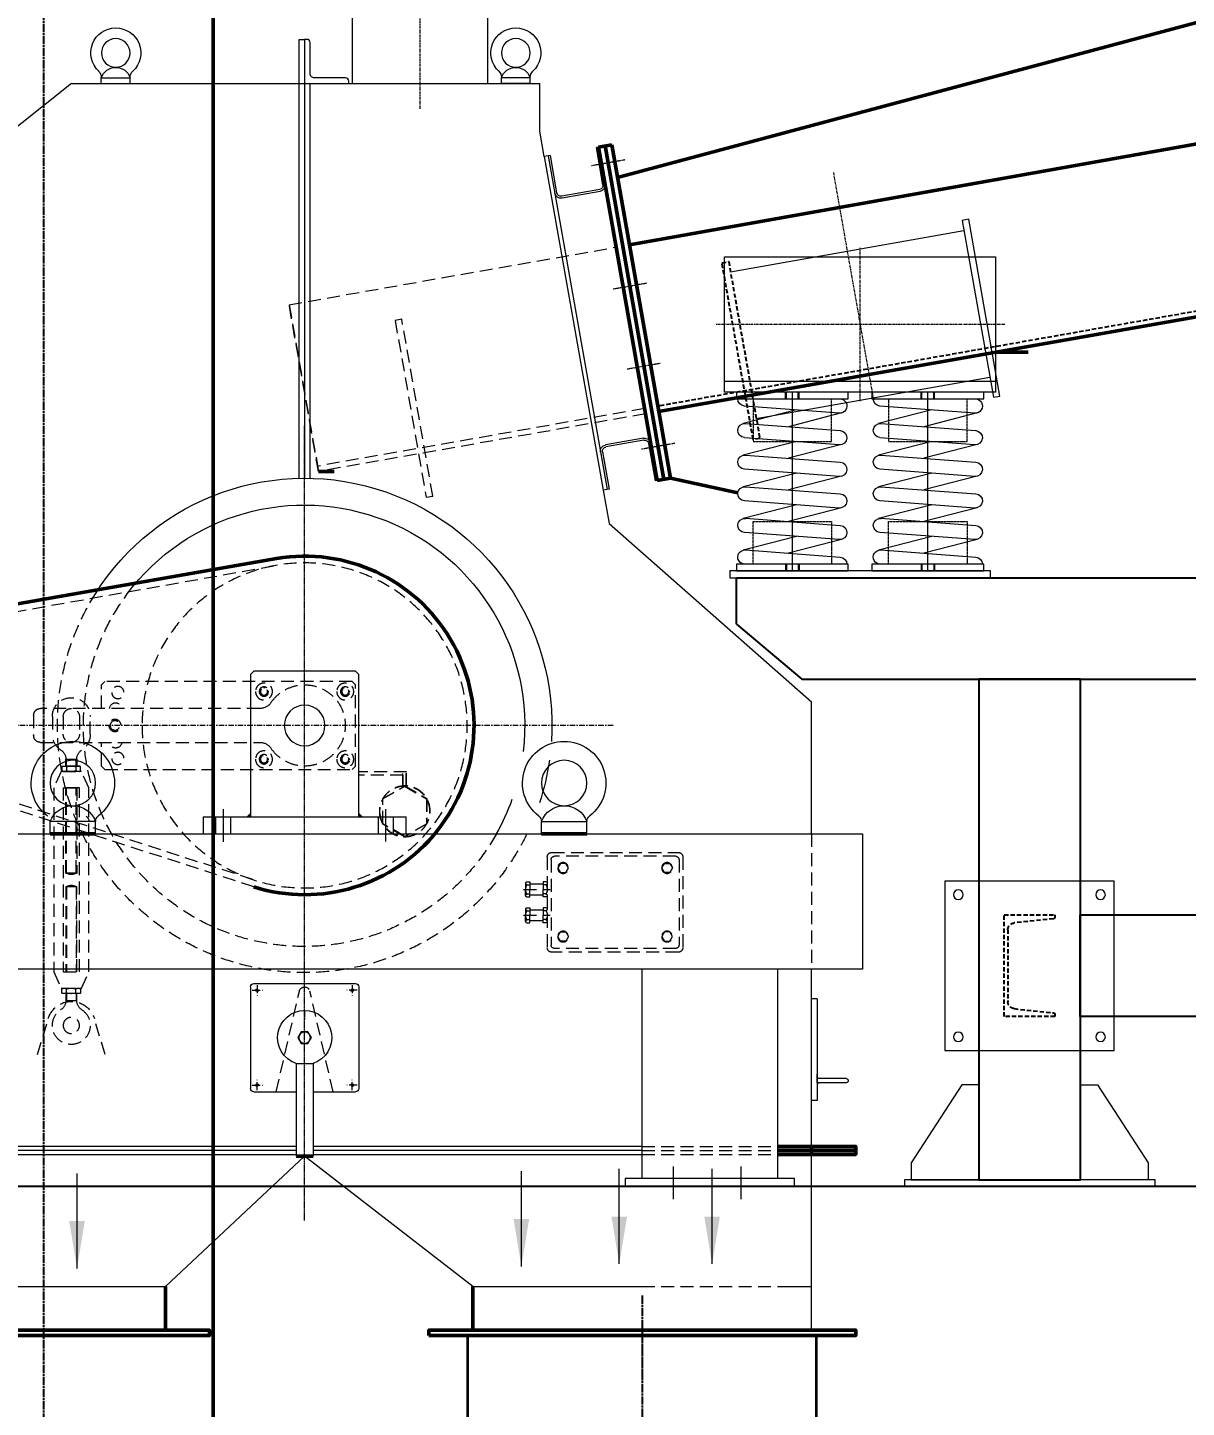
# Model space of a CAD drawing. Header units: millimetres. Extents: x -1263456 to 2767218, y -83310 to 50301.
# Drawn here: x 1098931 to 1100642, y -33106 to -31069 of the extents above; entities that cross this region are included whole.
import ezdxf

# ---------------------------------------------------------------- set-up
doc = ezdxf.new("R2010")
doc.units = ezdxf.units.MM
for name, pattern in [('AM_ISO08W050', [18, 12, -1.5, 3, -1.5]), ('AUSGEZOGEN', [0]), ('CENTER', [7, 4, -1, 1, -1]), ('CENTER2', [1.125, 0.75, -0.125, 0.125, -0.125]), ('DASHDOT', [1, 0.5, -0.25, 0, -0.25]), ('HIDDEN', [9.525, 6.35, -3.175])]:
    doc.linetypes.add(name, pattern=pattern)
doc.layers.get('0').update_dxf_attribs({"color": 255, "lineweight": 50})
doc.layers.get('Defpoints').update_dxf_attribs({"linetype": 'AUSGEZOGEN'})
for name, color, linetype, lineweight in [('AM_0', 7, 'Continuous', 50), ('AM_5', 3, 'Continuous', 25), ('AM_6', 2, 'Continuous', 35), ('AM_7', 4, 'AM_ISO08W050', 25), ('AM_8', 1, 'Continuous', 25), ('Cen', 3, 'CENTER', 13), ('CONT', 2, 'Continuous', 13), ('GEOM', 2, 'Continuous', 13)]:
    doc.layers.add(name, color=color, linetype=linetype, lineweight=lineweight)
doc.layers.add('Cont-Trolley', color=4, linetype='Continuous')
doc.layers.add('HID', color=2, linetype='HIDDEN')
doc.styles.add('ROMANS', font='romans.shx', dxfattribs={"width": 0.85})
doc.styles.get("Standard").update_dxf_attribs({"font": 'ISOCP.SHX', "width": 0.7})
doc.dimstyles.new('AM_ISO$0', dxfattribs={"dimtxt": 3.5, "dimasz": 3.5, "dimexe": 1, "dimexo": 1, "dimgap": 1.5, "dimtad": 1, "dimdsep": 46, "dimtxsty": 'Standard', "dimcen": 0, "dimclrd": 256, "dimclre": 256, "dimclrt": 2, "dimazin": 2, "dimtp": 0.1, "dimtm": 0.1, "dimtfac": 0.71, "dimtmove": 0, "dimatfit": 3, "dimfxl": 1, "dimlwd": -1, "dimlwe": -1, "dimarcsym": 1})
doc.dimstyles.new('CJN', dxfattribs={"dimtxt": 25, "dimasz": 25, "dimexe": 7.5, "dimexo": 7.5, "dimgap": 7.5, "dimtad": 1, "dimtoh": 1, "dimdec": 1, "dimzin": 12, "dimdsep": 46, "dimtxsty": 'ROMANS', "dimcen": 10, "dimclrd": 9, "dimclre": 9, "dimclrt": 2, "dimadec": 1, "dimazin": 3, "dimtfac": 0.7, "dimtdec": 1, "dimtmove": 0, "dimatfit": 3, "dimfxl": 1, "dimtolj": 1, "dimtzin": 0, "dimlwd": 9, "dimlwe": 9, "dimarcsym": 1})

# ---------------------------------------------------------------- blocks, each defined once
blk = doc.blocks.new('Type_15')
at = {"color": 3, "linetype": 'ByBlock'}
for p, q in [((-10, -10), (-10, 0)), ((-8.8, -10), (-8.8, 0)), ((0, -264), (0, 0)), ((8.8, -10), (8.8, 0)), ((10, -10), (10, 0)), ((-72.6, -30.7), (5.9, -51)), ((-69.2, -31), (70.8, -20.5)), ((-5.9, -26.2), (72.6, -46.5)), ((69.2, -46.2), (-70.8, -56.7)), ((-72.6, -77.4), (5.9, -97.7)), ((-69.2, -77.7), (70.8, -67.2)), ((-5.9, -72.9), (72.6, -93.2)), ((69.2, -92.9), (-70.8, -103.4)), ((-69.2, -124.4), (70.8, -113.9)), ((-5.9, -119.6), (72.6, -139.9)), ((-72.6, -124.1), (5.9, -144.4)), ((69.2, -139.6), (-70.8, -150.1)), ((-69.2, -171.1), (70.8, -160.6)), ((-72.6, -170.8), (5.9, -191.1)), ((-5.9, -166.3), (72.6, -186.6)), ((69.2, -186.3), (-70.8, -196.8)), ((-72.6, -217.5), (5.9, -237.8)), ((-69.2, -217.8), (70.8, -207.3)), ((-5.9, -213), (72.6, -233.3)), ((69.2, -233), (-70.8, -243.5)), ((-10, -254), (-10, -264)), ((-8.8, -254), (-8.8, -264)), ((8.8, -254), (8.8, -264)), ((10, -254), (10, -264))]:
    blk.add_line(p, q, dxfattribs=at)
for points in [[(82.5, -10), (-82.5, -10), (-82.5, 0), (82.5, 0)], [(82.5, -264), (-82.5, -264), (-82.5, -254), (82.5, -254)]]:
    blk.add_lwpolyline(points, close=True, dxfattribs=at)
at = {"color": 3, "linetype": 'DASHDOT'}
for points in [[(58, -10), (58, -73), (-58, -73), (-58, -10)], [(58, -254), (58, -191), (-58, -191), (-58, -254)]]:
    blk.add_lwpolyline(points, dxfattribs=at)
at = {"color": 3, "linetype": 'ByBlock'}
for centre, start, end in [((-70, -20.5), 90, 274.2892), ((70, -10), 274.2892, 0), ((-70, -67.2), 94.2892, 274.2892), ((70, -56.7), 274.2892, 94.2892), ((70, -103.4), 274.2892, 94.2892), ((-70, -113.9), 94.2892, 274.2892), ((70, -150.1), 274.2892, 94.2892), ((-70, -160.6), 94.2892, 274.2892), ((-70, -207.3), 94.2892, 274.2892), ((70, -196.8), 274.2892, 94.2892), ((-70, -254), 94.2892, 180), ((70, -243.5), 270, 94.2892)]:
    blk.add_arc(centre, 10.5, start, end, dxfattribs=at)
blk = doc.blocks.new('chute from diverter to conveyor')
at = {"layer": 'AM_0'}
blk.add_line((1099204.9, -28377.4, 0), (1099204.9, -32932.7, 0), dxfattribs=at)
at = {"layer": 'AM_7'}
blk.add_line((1098954.5, -28286.8, 0), (1098954.5, -33157.7, 0), dxfattribs=at)
blk = doc.blocks.new('*D226')
at = {"layer": 'AM_5', "transparency": 16777216}
for p, q in [((1102459.5, -30505.5), (1102459.5, -33947.6)), ((1098834.4, -33324.7), (1098834.4, -33947.6)), ((1102197, -33872.6), (1099096.9, -33872.6))]:
    blk.add_line(p, q, dxfattribs=at)
for points in [[(1099096.9, -33828.8), (1099096.9, -33916.3), (1098834.4, -33872.6)], [(1102197, -33828.8), (1102197, -33916.3), (1102459.5, -33872.6)]]:
    blk.add_solid(points, dxfattribs=at)
at = {"layer": 'Defpoints', "color": 0, "transparency": 16777216}
for p in [(1102459.5, -30430.5), (1098834.4, -33249.7), (1098834.4, -33872.6)]:
    blk.add_point(p, dxfattribs=at)
at = {"layer": 'AM_5', "color": 2, "transparency": 16777216, "insert": (1100647, -33628.8), "char_height": 262.5, "attachment_point": 5, "bg_fill": 3, "box_fill_scale": 1.1, "bg_fill_color": 256, "bg_fill_true_color": 13158600, "bg_fill_transparency": 0}
blk.add_mtext('3625', dxfattribs=at)
blk = doc.blocks.new('A$Cb9ce5bf2')
at = {"layer": 'CONT'}
h = blk.add_hatch(dxfattribs=at)
h.set_pattern_fill('ANSI31', color=4, scale=3, style=0)
h.set_pattern_definition([(135, (-37668.44147, -52953.67353), (0.265165043, 0.265165043), [])])
h.paths.add_polyline_path([(2424.5, 770.8), (2419.5, 765.8), (2424.5, 765.8)])
h = blk.add_hatch(dxfattribs=at)
h.set_pattern_fill('ANSI31', color=4, scale=3, style=0)
h.set_pattern_definition([(45, (-38486.6349, -52953.67353), (-0.265165043, 0.265165043), [])])
h.paths.add_polyline_path([(2584.5, 770.8), (2589.5, 765.8), (2584.5, 765.8)])
at = {"color": 6, "ltscale": 2.25}
for p, q in [((2025.2, 1610.5, 3.2), (1.9, 1970.3, 3.2)), ((2061.1, 1756.5, 3.2), (1974.2, 1264.1, 3.2)), ((2051.2, 1758.2, 3.2), (2025.2, 1610.5, 3.2)), ((2044.9, 1607, 3.2), (2070.9, 1754.8, 3.2)), ((2070.9, 1754.8, 3.2), (2051.2, 1758.2, 3.2)), ((22, 1709.9, 3.2), (1981.8, 1364.3, 3.2)), ((1484.6, 1452, 3.2), (1436.5, 1452, 3.2)), ((1981.8, 1364.3, 3.2), (1964.4, 1265.8, 3.2)), ((1984.1, 1262.4, 3.2), (2001.5, 1360.8, 3.2)), ((1964.4, 1265.8, 3.2), (1984.1, 1262.4, 3.2)), ((2484, 1275.8, 3.2), (2460.9, 1275.8, 3.2)), ((3034.6, 1061.5, 3.2), (2545.9, 1147.3, 3.2)), ((2087.9, 740.8, 3.2), (2154.9, 740.8, 3.2)), ((2880.1, 740.8, 3.2), (2813.1, 740.8, 3.2)), ((1756.1, 273.3, 3.2), (1691.1, 273.3, 3.2)), ((1806.7, 279.3, 3.2), (1756.1, 279.3, 3.2)), ((1806.7, 273.3, 3.2), (1756.1, 273.3, 3.2)), ((1806.7, 267.3, 3.2), (1756.1, 267.3, 3.2)), ((2517, 264.8, 3.2), (2492, 264.8, 3.2)), ((2256.1, 72.3, 3.2), (2256.1, 8)), ((2710.1, 72.3, 3.2), (2710.1, 8))]:
    blk.add_line(p, q, dxfattribs=at)
at = {"color": 2, "linetype": 'CENTER2', "lineweight": 13, "ltscale": 2.25}
blk.add_line((2504.5, 169.8), (2504.5, 1343.4, 3.2), dxfattribs=at)
at = {"color": 6, "ltscale": 2.25, "elevation": 3.2}
for points in [[(2042.7, 1709.9), (643.5, 2084.8), (643.5, 2168.3), (708.5, 2168.3), (708.5, 2176.3), (62.5, 2176.3), (62.5, 2168.3), (127.5, 2168.3), (127.5, 1948.2)], [(1981.8, 1364.3), (1981.8, 1364.3), (2025.2, 1610.5)], [(2044.9, 1607), (2001.5, 1360.8)], [(1964.4, 1265.8), (1864.9, 1244.4)]]:
    blk.add_lwpolyline(points, dxfattribs=at)
for points in [[(1756.1, 279.3), (1691.1, 279.3), (1691.1, 267.3), (1756.1, 267.3)], [(2321.1, 0), (1691.1, 0), (1691.1, 8), (2321.1, 8)], [(3375.1, 0), (2645.1, 0), (2645.1, 8), (3375.1, 8)]]:
    blk.add_lwpolyline(points, close=True, dxfattribs=at)
at = {"color": 6, "ltscale": 2.25}
blk.add_arc((2504.5, 900.8, 3.2), 250, 80.4544, 287.4857, dxfattribs=at)
at = {"layer": 'AM_7'}
blk.add_line((2006.1, 59, 6.5), (2006.1, -69.9, 6.5), dxfattribs=at)
at = {"layer": 'Cen'}
for p, q in [((2334.5, 1997.4, 3.2), (2334.5, 1810.5, 3.2)), ((1724.1, 1717.2, 3.2), (1664.6, 1379.6, 3.2)), ((1684.6, 1379.5, 3.2), (1684.6, 1606.2, 3.2)), ((1471.2, 1492.9, 3.2), (1897.9, 1492.9, 3.2))]:
    blk.add_line(p, q, dxfattribs=at)
at = {"layer": 'Cen', "ltscale": 0.3}
for p, q in [((2081.3, 1727.5, 3.2), (2032.1, 1736.2, 3.2)), ((2049.2, 1545.4, 3.2), (2000, 1554, 3.2)), ((2028.4, 1427.2, 3.2), (1979.1, 1435.9, 3.2)), ((2007.5, 1309, 3.2), (1958.3, 1317.7, 3.2))]:
    blk.add_line(p, q, dxfattribs=at)
at = {"layer": 'Cen', "ltscale": 2}
for p, q in [((2049.1, 900.8, 3.2), (2939.4, 900.8, 3.2)), ((2504.5, 478.6, 3.2), (2504.5, 466.5, 3.2))]:
    blk.add_line(p, q, dxfattribs=at)
at = {"layer": 'Cen', "ltscale": 3}
for p, q in [((2426.8, 509.8, 3.2), (2442.1, 509.8, 3.2)), ((2434.5, 517.4, 3.2), (2434.5, 502.1, 3.2)), ((2582.1, 509.8, 3.2), (2566.8, 509.8, 3.2)), ((2574.5, 517.4, 3.2), (2574.5, 502.1, 3.2)), ((2426.8, 369.8, 3.2), (2442.1, 369.8, 3.2)), ((2434.5, 362.1, 3.2), (2434.5, 377.4, 3.2)), ((2582.1, 369.8, 3.2), (2566.8, 369.8, 3.2)), ((2574.5, 362.1, 3.2), (2574.5, 377.4, 3.2))]:
    blk.add_line(p, q, dxfattribs=at)
at = {"layer": 'CONT', "color": 4}
for p, q in [((2234.5, 1948.8, 3.2), (2234.5, 1848.8, 3.2)), ((2434.5, 1948.8, 3.2), (2434.5, 1848.8, 3.2)), ((2848.8, 1848.8, 3.2), (2157.3, 1848.8, 3.2)), ((2157.3, 1778.3, 3.2), (2157.3, 1848.8, 3.2)), ((2468.7, 1848.8, 3.2), (2318.7, 1848.8, 3.2)), ((2848.8, 1848.8, 3.2), (3310.1, 1480.4, 3.2)), ((2150.7, 1740.7, 3.2), (2157.3, 1778.3, 3.2)), ((2070.9, 1754.8, 3.2), (1984.1, 1262.4, 3.2)), ((2070.9, 1754.8, 3.2), (2044.9, 1607, 3.2)), ((2064.1, 1699.1, 3.2), (2073.9, 1754.2, 3.2)), ((2070.9, 1754.8, 3.2), (2073.9, 1754.2, 3.2)), ((2144.8, 1741.7, 3.2), (2057.9, 1249.3, 3.2)), ((2150.7, 1740.7, 3.2), (2063.9, 1248.3, 3.2)), ((2132.1, 1687.1, 3.2), (2141.8, 1742.3, 3.2)), ((2141.8, 1742.3, 3.2), (2144.8, 1741.7, 3.2)), ((2144.8, 1741.7, 3.2), (2150.7, 1740.7, 3.2)), ((2069, 1692.1, 3.2), (2125.1, 1682.2, 3.2)), ((2068.5, 1689.2, 3.2), (2124.6, 1679.3, 3.2)), ((2044.9, 1607, 3.2), (2001.5, 1360.8, 3.2)), ((2001.5, 1360.8, 3.2), (1984.1, 1262.4, 3.2)), ((2001.5, 1360.8, 3.2), (1984.1, 1262.4, 3.2)), ((2004.2, 1324.8, 3.2), (2060.4, 1314.9, 3.2)), ((1996.8, 1317, 3.2), (1987, 1261.8, 3.2)), ((2003.7, 1321.9, 3.2), (2059.9, 1312, 3.2)), ((2064.7, 1305, 3.2), (2055, 1249.9, 3.2)), ((1984.1, 1262.4, 3.2), (1987, 1261.8, 3.2)), ((2055, 1249.9, 3.2), (2057.9, 1249.3, 3.2)), ((2063.9, 1248.3, 3.2), (2055.2, 1199.1, 3.2)), ((2057.9, 1249.3, 3.2), (2063.9, 1248.3, 3.2)), ((2055.2, 1199.1, 3.2), (1756.1, 935.7, 3.2)), ((2424.5, 975.8, 3.2), (2429.5, 980.8, 3.2)), ((2429.5, 980.8, 3.2), (2526.1, 980.8, 3.2)), ((2526.1, 980.8, 3.2), (2579.5, 980.8, 3.2)), ((2579.5, 980.8, 3.2), (2584.5, 975.8, 3.2)), ((2584.5, 975.8, 3.2), (2579.5, 980.8, 3.2)), ((2424.5, 765.8, 3.2), (2424.5, 975.8, 3.2)), ((2584.5, 975.8, 3.2), (2584.5, 920.4, 3.2)), ((1756.1, 740.8, 3.2), (1756.1, 935.7, 3.2)), ((2584.5, 920.4, 3.2), (2584.5, 835.8, 3.2)), ((2584.5, 835.8, 3.2), (2584.5, 765.8, 3.2)), ((2384.5, 729.5, 3.2), (2384.5, 777.3, 3.2)), ((2624.5, 728.9, 3.2), (2624.5, 777.3, 3.2)), ((2654.5, 765.8, 3.2), (2354.5, 765.8, 3.2)), ((2354.5, 740.8, 3.2), (2354.5, 765.8, 3.2)), ((2373.5, 740.8, 3.2), (2373.5, 765.8, 3.2)), ((2395.5, 740.8, 3.2), (2395.5, 765.8, 3.2)), ((2419.5, 765.8, 3.2), (2424.5, 770.8, 3.2)), ((2589.5, 765.8, 3.2), (2584.5, 770.8, 3.2)), ((2613.5, 740.8, 3.2), (2613.5, 765.8, 3.2)), ((2635.5, 740.8, 3.2), (2635.5, 765.8, 3.2)), ((2654.5, 765.8, 3.2), (2654.5, 740.8, 3.2)), ((2654.5, 740.8, 3.2), (2354.5, 740.8, 3.2)), ((2614.3, 740.8, 3.2), (2394.8, 740.8, 3.2)), ((1756.1, 8), (1756.1, 540.8, 3.2)), ((1806.7, 72.3, 3.2), (1756.1, 72.3, 3.2)), ((2256.1, 72.3, 3.2), (2006.7, 72.3, 3.2)), ((3060.2, 72.3, 3.2), (2710.1, 72.3, 3.2)), ((2256.1, 0), (1756.1, 0)), ((3310.1, 0), (2710.1, 0))]:
    blk.add_line(p, q, dxfattribs=at)
at = {"layer": 'CONT'}
for p, q in [((2512.5, 1913.8, 3.2), (2504.5, 1913.8, 3.2)), ((2512.5, 1265.7, 3.2), (2512.5, 1913.8, 3.2)), ((2496.5, 1265.7, 3.2), (2496.5, 1848.8, 3.2)), ((2504.5, 1848.8, 3.2), (2504.5, 1265.8, 3.2)), ((1876, 1570.8, 3.2), (1531.3, 1631.6, 3.2)), ((1837.8, 1354.2, 3.2), (1493.1, 1414.9, 3.2)), ((2424.5, 514.8, 3.2), (2424.5, 364.8, 3.2)), ((2579.5, 519.8, 3.2), (2429.5, 519.8, 3.2)), ((2584.5, 514.8, 3.2), (2584.5, 364.8, 3.2)), ((1748.1, 496.9, 3.2), (1748.1, 346.9, 3.2)), ((1748.1, 496.9, 3.2), (1756.1, 496.9, 3.2)), ((2492, 401.8, 3.2), (2492, 264.8, 3.2)), ((2517, 401.5, 3.2), (2492, 401.5, 3.2)), ((2517, 401.8, 3.2), (2517, 264.8, 3.2)), ((1705.1, 379.3, 3.2), (1748.1, 379.3, 3.2)), ((1705.1, 373.3, 3.2), (1748.1, 373.3, 3.2)), ((1746.1, 379.3, 3.2), (1748.1, 381.3, 3.2)), ((1746.1, 373.3, 3.2), (1748.1, 371.3, 3.2)), ((1748.1, 374.7, 3.2), (1748.1, 385.7, 3.2)), ((1748.1, 373.3, 3.2), (1748.1, 377.3, 3.2)), ((1748.1, 346.9, 3.2), (1756.1, 346.9, 3.2)), ((2492, 359.8, 3.2), (2429.5, 359.8, 3.2)), ((2579.5, 359.8, 3.2), (2517, 359.8, 3.2)), ((1860.5, 249.7), (1860.5, 201.5)), ((1960.6, 249.7), (1960.6, 201.5)), ((2256.1, 72.3, 3.2), (2504.5, 264.8, 3.2)), ((2710.1, 72.3, 3.2), (2504.5, 264.8, 3.2))]:
    blk.add_line(p, q, dxfattribs=at)
at = {"layer": 'CONT', "color": 3, "linetype": 'HIDDEN', "lineweight": 13, "ltscale": 3}
for p, q in [((3187.5, 1023.2, 3.2), (2544.3, 1137.4, 3.2)), ((2434.5, 965.8, 3.2), (2429.5, 960.8, 3.2)), ((2429.5, 840.8, 3.2), (2429.5, 960.8, 3.2)), ((2434.5, 965.8, 3.2), (2799.5, 965.8, 3.2)), ((2804.5, 960.8, 3.2), (2799.5, 965.8, 3.2)), ((2804.5, 925.8, 3.2), (2804.5, 960.8, 3.2)), ((2820.9, 887.8, 3.2), (2820.9, 913.8, 3.2)), ((2836.9, 913.8, 3.2), (2836.9, 887.8, 3.2)), ((2860.9, 913.8, 3.2), (2860.9, 887.8, 3.2)), ((2876.9, 913.8, 3.2), (2876.9, 887.8, 3.2)), ((2581, 673.3, 3.2), (3210.9, 876.7, 3.2)), ((2804.5, 840.8, 3.2), (2804.5, 875.8, 3.2)), ((2434.5, 835.8, 3.2), (2429.5, 840.8, 3.2)), ((2799.5, 835.8, 3.2), (2434.5, 835.8, 3.2)), ((2804.5, 840.8, 3.2), (2799.5, 835.8, 3.2)), ((2804.5, 840.8, 3.2), (2799.5, 835.8, 3.2)), ((2840.9, 850.9, 3.2), (2840.9, 840.8, 3.2)), ((2856.9, 850.8, 3.2), (2840.9, 850.8, 3.2)), ((2841.9, 840.8, 3.2), (2841.9, 850.8, 3.2)), ((2842, 840, 3.2), (2842, 833.5, 3.2)), ((2855.9, 840.8, 3.2), (2855.9, 850.8, 3.2)), ((2855.9, 840, 3.2), (2855.9, 833.5, 3.2)), ((2856.9, 840.8, 3.2), (2856.9, 850.9, 3.2)), ((2354, 832.3, 3.2), (2424.5, 832.3, 3.2)), ((2354, 811.6, 3.2), (2354, 832.3, 3.2)), ((2354.4, 811, 3.2), (2354.4, 831.7, 3.2)), ((2359, 827.6, 3.2), (2424.5, 827.6, 3.2)), ((2359, 811.6, 3.2), (2359, 827.6, 3.2)), ((2359.4, 811, 3.2), (2359.4, 831.7, 3.2)), ((2579.6, 662.3, 3.2), (3049.1, 815.2, 3.2)), ((2841.9, 682.9, 3.2), (2841.9, 808.8, 3.2)), ((2855.9, 682.9, 3.2), (2855.9, 808.8, 3.2)), ((2139.9, 713.2, 3.2), (1952.7, 713.2, 3.2)), ((1946.3, 706.8, 3.2), (1946.3, 572.4, 3.2)), ((1951.9, 702.8, 3.2), (1951.9, 576.4, 3.2)), ((1956.7, 707.6, 3.2), (2135.9, 707.6, 3.2)), ((2140.7, 702.8, 3.2), (2140.7, 576.4, 3.2)), ((2146.3, 706.8, 3.2), (2146.3, 572.4, 3.2)), ((2181.3, 658.7, 3.2), (2142.3, 658.7, 3.2)), ((2147.8, 669.8, 3.2), (2152.6, 669.8, 3.2)), ((2148.3, 665.2, 3.2), (2152.6, 665.2, 3.2)), ((2148.3, 652.1, 3.2), (2152.6, 652.1, 3.2)), ((2152.6, 669.8, 3.2), (2152.6, 658.7, 3.2)), ((2171.9, 666.7, 3.2), (2152.6, 666.7, 3.2)), ((2152.6, 647.5, 3.2), (2152.6, 658.7, 3.2)), ((2171.9, 669.8, 3.2), (2171.9, 658.7, 3.2)), ((2176.8, 669.8, 3.2), (2171.9, 669.8, 3.2)), ((2176.3, 665.2, 3.2), (2171.9, 665.2, 3.2)), ((2171.9, 647.5, 3.2), (2171.9, 658.7, 3.2)), ((2176.3, 652.1, 3.2), (2171.9, 652.1, 3.2)), ((2178.3, 667.8, 3.2), (2178.3, 658.7, 3.2)), ((2178.3, 649.6, 3.2), (2178.3, 658.7, 3.2)), ((2841.9, 662.6, 3.2), (2841.9, 536.8, 3.2)), ((2855.9, 662.6, 3.2), (2855.9, 536.8, 3.2)), ((2147.8, 647.5, 3.2), (2152.6, 647.5, 3.2)), ((2147.8, 631.7, 3.2), (2152.6, 631.7, 3.2)), ((2171.9, 650.7, 3.2), (2152.6, 650.7, 3.2)), ((2152.6, 631.7, 3.2), (2152.6, 620.6, 3.2)), ((2176.8, 647.5, 3.2), (2171.9, 647.5, 3.2)), ((2176.8, 631.7, 3.2), (2171.9, 631.7, 3.2)), ((2171.9, 631.7, 3.2), (2171.9, 620.6, 3.2)), ((2181.3, 620.6, 3.2), (2142.3, 620.6, 3.2)), ((2148.3, 627.2, 3.2), (2152.6, 627.2, 3.2)), ((2148.3, 614.1, 3.2), (2152.6, 614.1, 3.2)), ((2171.9, 628.6, 3.2), (2152.6, 628.6, 3.2)), ((2152.6, 609.5, 3.2), (2152.6, 620.6, 3.2)), ((2171.9, 612.6, 3.2), (2152.6, 612.6, 3.2)), ((2176.3, 627.2, 3.2), (2171.9, 627.2, 3.2)), ((2171.9, 609.5, 3.2), (2171.9, 620.6, 3.2)), ((2176.3, 614.1, 3.2), (2171.9, 614.1, 3.2)), ((2178.3, 629.7, 3.2), (2178.3, 620.6, 3.2)), ((2178.3, 611.5, 3.2), (2178.3, 620.6, 3.2)), ((2147.8, 609.5, 3.2), (2152.6, 609.5, 3.2)), ((2176.8, 609.5, 3.2), (2171.9, 609.5, 3.2)), ((1956.7, 571.6, 3.2), (2135.9, 571.6, 3.2)), ((1952.7, 566, 3.2), (2139.9, 566, 3.2)), ((2842, 505.5, 3.2), (2842, 512, 3.2)), ((2855.9, 505.5, 3.2), (2855.9, 512, 3.2)), ((2462.4, 359.8, 3.2), (2496.7, 508.4, 3.2)), ((2546.5, 359.8, 3.2), (2512.3, 508.4, 3.2)), ((2840.9, 494.6, 3.2), (2840.9, 504.8, 3.2)), ((2856.9, 494.8, 3.2), (2840.9, 494.8, 3.2)), ((2841.9, 504.8, 3.2), (2841.9, 494.8, 3.2)), ((2855.9, 504.8, 3.2), (2855.9, 494.8, 3.2)), ((2856.9, 504.8, 3.2), (2856.9, 494.6, 3.2)), ((2798.9, 414.8, 3.2), (2814.9, 468, 3.2)), ((2898.9, 414.8, 3.2), (2882.9, 468, 3.2)), ((2006.7, 279.3, 3.2), (1806.7, 279.3, 3.2)), ((2006.7, 273.3, 3.2), (1806.7, 273.3, 3.2)), ((2006.7, 267.3, 3.2), (1806.7, 267.3, 3.2)), ((2006.7, 72.3, 3.2), (1806.7, 72.3, 3.2))]:
    blk.add_line(p, q, dxfattribs=at)
at = {"layer": 'CONT', "color": 4, "linetype": 'HIDDEN', "ltscale": 3}
blk.add_line((1756.1, 740.8, 3.2), (1756.1, 540.8, 3.2), dxfattribs=at)
at = {"layer": 'CONT', "color": 3}
for p, q in [((1806.7, 540.8, 3.2), (1806.7, 232.9)), ((2006.7, 540.8, 3.2), (2006.7, 232.9))]:
    blk.add_line(p, q, dxfattribs=at)
at = {"layer": 'CONT', "elevation": 3.2}
blk.add_lwpolyline([(2496.5, 1909.3, -0.414214), (2501, 1913.8), (2504.5, 1913.8), (2504.5, 1848.8), (2439.5, 1848.8), (2439.5, 1852.3, -0.414214), (2444, 1856.8), (2490, 1856.8, 0.414214), (2496.5, 1863.3)], format="xyb", close=True, dxfattribs=at)
for points in [[(1533.9, 1646.4), (1487.9, 1385.4), (1478.1, 1387.1), (1524.1, 1648.1)], [(1484.6, 1392.9), (1884.6, 1392.9), (1884.6, 1592.9), (1484.6, 1592.9)], [(1484.6, 1392.9), (1884.6, 1392.9), (1884.6, 1408.9), (1484.6, 1408.9)], [(1492.1, 1128.9), (1877.1, 1128.9), (1877.1, 1118.9), (1492.1, 1118.9)], [(2509.4, 448.3), (2514.3, 439.8), (2509.4, 431.3), (2499.6, 431.3), (2494.6, 439.8), (2499.6, 448.3)], [(1259.3, 255), (1259.3, 230), (1359.3, 230), (1359.3, 370), (1334.3, 370)], [(1609.3, 255), (1609.3, 230), (1509.3, 230), (1509.3, 370), (1534.3, 370)], [(1249.3, 230), (1619.3, 230), (1619.3, 220), (1249.3, 220)]]:
    blk.add_lwpolyline(points, close=True, dxfattribs=at)
at = {"layer": 'CONT', "color": 3, "linetype": 'HIDDEN', "lineweight": 13, "ltscale": 3, "elevation": 3.2}
blk.add_lwpolyline([(2570.6, 875.8, 0.248268), (2554.1, 867, -3.24764), (2554.1, 934.5, 0.248268), (2570.6, 925.8), (2894.5, 925.8, -0.414214), (2904.5, 915.8), (2904.5, 885.8, -0.414214), (2894.5, 875.8)], format="xyb", close=True, dxfattribs=at)
for points in [[(2835.1, 833.5), (2835.1, 840), (2836.4, 840.8), (2861.5, 840.8), (2862.8, 840), (2862.8, 833.5), (2861.5, 832.8), (2836.4, 832.8)], [(2822.9, 808.8), (2833.9, 832.8), (2863.9, 832.8), (2874.9, 808.8), (2874.9, 536.8), (2863.9, 512.8), (2833.9, 512.8), (2822.9, 536.8)], [(2356.5, 737), (2388.9, 755.6), (2388.9, 792.9), (2356.5, 811.6), (2324.2, 792.9), (2324.2, 755.6)], [(2356.9, 736.4), (2389.2, 755), (2389.2, 792.3), (2356.9, 811), (2324.6, 792.3), (2324.6, 755)], [(1965.5, 683.5), (1973.4, 683.5), (1977.3, 690.3), (1973.4, 697.1), (1965.5, 697.1), (1961.6, 690.3)], [(2127, 683.5), (2119.2, 683.5), (2115.2, 690.3), (2119.2, 697.1), (2127, 697.1), (2131, 690.3)], [(1965.5, 595.8), (1973.4, 595.8), (1977.3, 589), (1973.4, 582.2), (1965.5, 582.2), (1961.6, 589)], [(2127, 595.8), (2119.2, 595.8), (2115.2, 589), (2119.2, 582.2), (2127, 582.2), (2131, 589)], [(2835.1, 512), (2835.1, 505.5), (2836.4, 504.8), (2861.5, 504.8), (2862.8, 505.5), (2862.8, 512), (2861.5, 512.8), (2836.4, 512.8)]]:
    blk.add_lwpolyline(points, close=True, dxfattribs=at)
for points in [[(2835.1, 840, -0.219105), (2842, 840, -0.109552), (2855.9, 840, -0.219105), (2862.8, 840)], [(2862.8, 833.5, -0.219105), (2855.9, 833.5, -0.109552), (2842, 833.5, -0.219105), (2835.1, 833.5)], [(2840.9, 808.8), (2840.9, 682.9, 0.267949), (2856.9, 682.9), (2856.9, 808.8)], [(2840.9, 536.8), (2840.9, 662.6, -0.267949), (2856.9, 662.6), (2856.9, 536.8)], [(2862.8, 512, 0.219105), (2855.9, 512, 0.109552), (2842, 512, 0.219105), (2835.1, 512)], [(2840.9, 494.6, -0.253709), (2833.7, 481.2, 3.369924), (2864.2, 481.2, -0.253709), (2856.9, 494.6)], [(2835.1, 505.5, 0.219105), (2842, 505.5, 0.109552), (2855.9, 505.5, 0.219105), (2862.8, 505.5)]]:
    blk.add_lwpolyline(points, format="xyb", dxfattribs=at)
for points in [[(2860.9, 808.8), (2860.9, 536.8), (2836.9, 536.8), (2836.9, 808.8), (2860.9, 808.8), (2836.9, 808.8)], [(2840.9, 682.9), (2856.9, 682.9)], [(2840.9, 662.6), (2856.9, 662.6)]]:
    blk.add_lwpolyline(points, dxfattribs=at)
at = {"layer": 'CONT', "color": 181, "elevation": 3.2}
blk.add_lwpolyline([(1309.6, 670.9), (1559.6, 670.9), (1559.6, 420.9), (1309.6, 420.9)], close=True, dxfattribs=at)
at = {"layer": 'CONT', "color": 4, "elevation": 3.2}
for points in [[(2006.7, 279.3), (2492, 279.3)], [(2006.7, 273.3), (2492, 273.3)], [(2492, 267.3), (2006.7, 267.3)], [(2517, 279.3), (3060.2, 279.3)], [(2517, 273.3), (3060.2, 273.3)], [(3060.2, 267.3), (2517, 267.3)]]:
    blk.add_lwpolyline(points, dxfattribs=at)
at = {"layer": 'CONT', "color": 3, "elevation": 3.2}
blk.add_lwpolyline([(1781.6, 232), (2031.6, 232), (2031.6, 220), (1781.6, 220)], close=True, dxfattribs=at)
at = {"layer": 'CONT', "color": 3, "linetype": 'HIDDEN', "lineweight": 13, "ltscale": 3}
for centre, radius in [((2504.5, 900.8, 3.2), 240), ((2444.5, 950.8, 3.2), 12.5), ((2444.5, 950.8, 3.2), 7), ((2564.5, 950.8, 3.2), 12.5), ((2564.5, 950.8, 3.2), 7), ((2780.2, 949.4, 3.2), 9), ((2444.5, 950.8, 3.2), 5.2), ((2564.5, 950.8, 3.2), 5.2), ((2784.5, 900.8, 3.2), 9), ((2784.5, 900.8, 3.2), 7), ((2444.5, 850.8, 3.2), 12.5), ((2444.5, 850.8, 3.2), 7), ((2444.5, 850.8, 3.2), 5.2), ((2564.5, 850.8, 3.2), 12.5), ((2564.5, 850.8, 3.2), 7), ((2564.5, 850.8, 3.2), 5.2), ((2780.2, 852.1, 3.2), 9), ((2356.5, 774.3, 3.2), 37.3), ((2356.9, 773.7, 3.2), 37.3), ((1969.5, 690.3, 3.2), 7.98), ((2123, 690.3, 3.2), 7.98), ((1969.5, 589, 3.2), 7.98), ((2123, 589, 3.2), 7.98), ((2848.9, 457.8, 3.2), 12)]:
    blk.add_circle(centre, radius, dxfattribs=at)
at = {"layer": 'CONT', "color": 4}
blk.add_circle((2504.5, 900.8, 3.2), 30, dxfattribs=at)
at = {"layer": 'CONT', "color": 181}
for centre in [(1329.6, 650.9), (1539.6, 650.9), (1329.6, 440.9), (1539.6, 440.9)]:
    blk.add_circle(centre, 7, dxfattribs=at)
at = {"layer": 'CONT'}
blk.add_circle((2504.5, 439.8, 3.2), 8.5, dxfattribs=at)
at = {"layer": 'CONT', "color": 4}
for centre, radius, start, end in [((2070.1, 1698.1, 3.2), 9, 170, 260), ((2070.1, 1698.1, 3.2), 6, 170, 260), ((2126.2, 1688.2, 3.2), 9, 260, 350), ((2126.2, 1688.2, 3.2), 6, 260, 350), ((2002.7, 1315.9, 3.2), 9, 80, 170), ((2002.7, 1315.9, 3.2), 6, 80, 170), ((2058.8, 1306, 3.2), 6, 350, 80), ((2058.8, 1306, 3.2), 9, 350, 80), ((2504.5, 900.8, 3.2), 365, 29.7146, 183.6948), ((2505.1, 900.7, 3.2), 325.5, 36.634, 186.7454), ((2504.5, 900.8, 3.2), 365, 188.1152, 198.2687), ((2505.1, 900.7, 3.2), 325.5, 199.5883, 209.4368)]:
    blk.add_arc(centre, radius, start, end, dxfattribs=at)
at = {"layer": 'CONT', "color": 3, "linetype": 'HIDDEN', "lineweight": 13, "ltscale": 3}
for centre, radius, start, end in [((2504.5, 900.8, 3.2), 365, 205.999, 29.7146), ((2505.5, 900, 3.2), 325.6, 209.2866, 36.7842), ((2444.5, 950.8, 3.2), 6, 254.3893, 191.4956), ((2564.5, 950.8, 3.2), 6, 168.5044, 105.6107), ((2848.9, 913.8, 3.2), 28, 0, 180), ((2783.4, 925.2, 3.2), 9, 3.7993, 176.2007), ((2848.9, 913.8, 3.2), 12, 0, 180), ((2848.9, 887.8, 3.2), 28, 180, 236.9443), ((2848.9, 887.8, 3.2), 12, 180, 0), ((2848.9, 887.8, 3.2), 28, 303.0557, 0), ((2444.5, 850.8, 3.2), 6, 254.3893, 191.4956), ((2564.5, 850.8, 3.2), 6, 254.3893, 191.4956), ((2783.4, 876.4, 3.2), 9, 183.7995, 356.2005), ((2824.9, 850.9, 3.2), 16, 0, 56.9443), ((2872.9, 850.9, 3.2), 16, 123.0557, 180), ((1952.7, 706.8, 3.2), 6.4, 90, 180), ((2139.9, 706.8, 3.2), 6.4, 0, 90), ((1956.7, 702.8, 3.2), 4.8, 90, 180), ((2135.9, 702.8, 3.2), 4.8, 360, 90), ((2159.1, 658.3, 3.2), 12.9, 146.5797, 178.4919), ((2159.1, 659, 3.2), 12.9, 181.5081, 213.4203), ((2148.6, 667.7, 3.2), 2.28, 112.4404, 263.7514), ((2175.9, 667.7, 3.2), 2.28, 276.2486, 67.5596), ((2165.4, 658.3, 3.2), 12.9, 1.5081, 33.4203), ((2165.4, 659, 3.2), 12.9, 326.5797, 358.4919), ((2148.6, 649.6, 3.2), 2.28, 96.2486, 247.5596), ((2148.6, 629.6, 3.2), 2.28, 112.4404, 263.7514), ((2175.9, 649.6, 3.2), 2.28, 292.4404, 83.7514), ((2175.9, 629.6, 3.2), 2.28, 276.2486, 67.5596), ((2159.1, 620.3, 3.2), 12.9, 146.5797, 178.4919), ((2159.1, 620.9, 3.2), 12.9, 181.5081, 213.4203), ((2148.6, 611.6, 3.2), 2.28, 96.2486, 247.5596), ((2165.4, 620.3, 3.2), 12.9, 1.5081, 33.4203), ((2165.4, 620.9, 3.2), 12.9, 326.5797, 358.4919), ((2175.9, 611.6, 3.2), 2.28, 292.4404, 83.7514), ((1952.7, 572.4, 3.2), 6.4, 180, 270), ((1956.7, 576.4, 3.2), 4.8, 180, 270), ((2135.9, 576.4, 3.2), 4.8, 270, 360), ((2139.9, 572.4, 3.2), 6.4, 270, 360), ((2504.5, 506.6, 3.2), 8, 12.9616, 167.0384), ((2848.9, 457.8, 3.2), 35.5, 16.7365, 163.2651)]:
    blk.add_arc(centre, radius, start, end, dxfattribs=at)
at = {"layer": 'CONT'}
for centre, radius, start, end in [((2429.5, 514.8, 3.2), 5, 90, 180), ((2579.5, 514.8, 3.2), 5, 0, 90), ((2504.5, 439.8, 3.2), 40, 288.21, 251.79), ((1705.1, 376.3, 3.2), 3, 90, 270), ((2429.5, 364.8, 3.2), 5, 180, 270), ((2579.5, 364.8, 3.2), 5, 270, 0)]:
    blk.add_arc(centre, radius, start, end, dxfattribs=at)
at = {"layer": 'Cont-Trolley', "color": 61}
for p, q in [((1867.1, 1118.9, 3.2), (629.3, 1118.9, 3.2)), ((1867.1, 1050.2, 3.2), (1867.1, 1118.9, 3.2)), ((1867.1, 1050.2, 3.2), (1770.8, 968.9, 3.2)), ((1770.8, 968.9, 3.2), (629.3, 968.9, 3.2))]:
    blk.add_line(p, q, dxfattribs=at)
at = {"layer": 'Cont-Trolley', "color": 61, "elevation": 3.2}
for points in [[(1359.3, 230), (1359.3, 968.9), (1509.3, 968.9), (1509.3, 230), (1509.3, 230), (1359.3, 230)], [(629.3, 470.9), (1359.6, 470.9), (1359.6, 620.9), (629.3, 620.9), (629.3, 620.9), (629.3, 470.9)]]:
    blk.add_lwpolyline(points, close=True, dxfattribs=at)
at = {"layer": 'GEOM'}
for p, q in [((2171.5, 1848.8, 3.2), (2171.5, 1857.7, 3.2)), ((2171.5, 1856.9, 3.2), (2214, 1856.9, 3.2)), ((2214, 1848.8, 3.2), (2214, 1857.7, 3.2)), ((2762.1, 1848.8, 3.2), (2762.1, 1857.7, 3.2)), ((2804.6, 1856.9, 3.2), (2762.1, 1856.9, 3.2)), ((2804.6, 1848.8, 3.2), (2804.6, 1857.7, 3.2)), ((2171.5, 1848.8, 3.2), (2214, 1848.8, 3.2)), ((2804.6, 1848.8, 3.2), (2762.1, 1848.8, 3.2)), ((2087.9, 740.8, 3.2), (2087.9, 759, 3.2)), ((2154.9, 759, 3.2), (2087.9, 759, 3.2)), ((2154.9, 740.8, 3.2), (2154.9, 759, 3.2)), ((2813.1, 740.8, 3.2), (2813.1, 759, 3.2)), ((2813.1, 759, 3.2), (2880.1, 759, 3.2)), ((2880.1, 740.8, 3.2), (2880.1, 759, 3.2)), ((3435.1, 740.8, 3.2), (1681.1, 740.8, 3.2)), ((1681.1, 740.8, 3.2), (1681.1, 540.8, 3.2)), ((1681.1, 540.8, 3.2), (3435.1, 540.8, 3.2))]:
    blk.add_line(p, q, dxfattribs=at)
for centre, radius in [((2192.8, 1893.8, 3.2), 21.2), ((2783.3, 1893.8, 3.2), 21.2), ((2121.4, 815.8, 3.2), 33.5), ((2846.6, 815.8, 3.2), 33.5), ((2434.5, 509.8, 3.2), 1.5), ((2574.5, 509.8, 3.2), 1.5), ((2434.5, 369.8, 3.2), 1.5), ((2574.5, 369.8, 3.2), 1.5)]:
    blk.add_circle(centre, radius, dxfattribs=at)
for centre, radius, start, end in [((2192.8, 1893.8, 3.2), 36.9, 313.1212, 226.8788), ((2783.3, 1893.8, 3.2), 36.9, 313.1212, 226.8788), ((2159, 1857.7, 3.2), 12.5, 0, 46.8788), ((2192.8, 1850.2, 3.2), 22.3, 17.3463, 162.6537), ((2226.5, 1857.7, 3.2), 12.5, 133.1212, 180), ((2749.6, 1857.7, 3.2), 12.5, 0, 46.8788), ((2783.3, 1850.2, 3.2), 22.3, 17.3463, 162.6537), ((2817.1, 1857.7, 3.2), 12.5, 133.1212, 180), ((2121.4, 815.8, 3.2), 61.5, 307.4733, 232.5267), ((2846.6, 815.8, 3.2), 61.5, 307.4733, 232.5267), ((2121.4, 746.5, 3.2), 35.8, 20.4878, 159.5122), ((2846.6, 746.5, 3.2), 35.8, 20.4878, 159.5122), ((2077.9, 759, 3.2), 10, 0, 52.5267), ((2164.9, 759, 3.2), 10, 127.4733, 180), ((2803.1, 759, 3.2), 10, 0, 52.5267), ((2833, 759, 3.2), 10, 127.4733, 180), ((2434.5, 509.8, 3.2), 2, 90, 0), ((2574.5, 509.8, 3.2), 2, 180, 90), ((2434.5, 369.8, 3.2), 2, 0, 270), ((2574.5, 369.8, 3.2), 2, 270, 180)]:
    blk.add_arc(centre, radius, start, end, dxfattribs=at)
at = {"layer": 'HID', "lineweight": 13, "ltscale": 3}
for p, q in [((2527.4, 1522, 3.2), (2044.9, 1607, 3.2)), ((2527.4, 1522, 3.2), (2484, 1275.8, 3.2)), ((2484, 1275.8, 3.2), (2527.4, 1522, 3.2)), ((2001.5, 1360.8, 3.2), (2484, 1275.8, 3.2))]:
    blk.add_line(p, q, dxfattribs=at)
at = {"layer": 'HID', "elevation": 3.2}
blk.add_lwpolyline([(64, 1948.2), (107.3, 1703), (1983.1, 1372.2)], dxfattribs=at)
blk.add_lwpolyline([(1878.6, 1585.6), (1832.6, 1324.6), (1842.4, 1322.9), (1888.5, 1583.9)], close=True, dxfattribs=at)
at = {"layer": 'HID', "lineweight": 13, "ltscale": 3, "elevation": 3.2}
blk.add_lwpolyline([(2371, 1498.8), (2325, 1237.8), (2315.2, 1239.5), (2361.2, 1500.5)], close=True, dxfattribs=at)
blk.add_lwpolyline([(2002.8, 1368.7), (2485.4, 1283.6)], dxfattribs=at)
at = {"layer": 'HID', "color": 61, "elevation": 3.2}
blk.add_lwpolyline([(1466.4, 599.2), (1466.4, 492.5, -0.383864), (1457.4, 482.6), (1399.2, 476.5, 0.383864), (1397.1, 474.1), (1397.1, 470.9), (1472.1, 470.9), (1472.1, 620.9), (1397.1, 620.9), (1397.1, 617.7, 0.383864), (1399.2, 615.3), (1457.4, 609.2, -0.383864)], format="xyb", close=True, dxfattribs=at)
at = {"layer": 'CONT'}
for p in [(1584.6, 1392.9, 3.2), (1784.6, 1392.9, 3.2)]:
    blk.add_blockref('Type_15', p, dxfattribs=at)
at = {"color": 6, "ltscale": 2.25}
for points in [[(1903.1, 105.6, 3.2), (1903.1, 246, 3.2)], [(2040.1, 105.6, 3.2), (2040.1, 246, 3.2)], [(2184.6, 102.1, 3.2), (2184.6, 242.5, 3.2)], [(2840.5, 99, 3.2), (2840.5, 239.4, 3.2)]]:
    blk.add_leader(points, dimstyle='CJN', override={"dimasz": 70, "dimtad": 0}, dxfattribs=at)

msp = doc.modelspace()

# ---------------------------------------------------------------- linework, layer by layer
at = {"layer": 'AM_8'}
msp.add_line((1108934.9, -32779.7), (1096784.9, -32779.7), dxfattribs=at)

# ---------------------------------------------------------------- block references
at = {"layer": 'AM_0'}
msp.add_blockref('chute from diverter to conveyor', (0, -1300, 0.1), dxfattribs=at)
at = {"layer": 'AM_0', "xscale": -1}
msp.add_blockref('A$Cb9ce5bf2', (1101844.6, -32999.7, -3.2), dxfattribs=at)

# ---------------------------------------------------------------- next in the draw order: dimensions: what is measured, and where the dimension line sits
at = {"layer": 'AM_5'}
dim = msp.add_linear_dim(base=(1098834.4, -33872.6, 0.1), p1=(1102459.5, -30430.5, 0.1), p2=(1098834.4, -33249.7, 0.1), dimstyle='AM_ISO$0', override={"dimscale": 75, "dimdec": 0, "dimtdec": 6, "dimtfill": 1}, dxfattribs=at)
dim.commit()
dim.dimension.update_dxf_attribs({"geometry": '*D226', "text_midpoint": (1100647, -33628.8, 0.1)})

# ---------------------------------------------------------------- next in the draw order: linework, layer by layer
at = {"layer": 'AM_6', "color": 2}
for p, q in [((1099581.1, -33801, 7.5), (1099581.1, -32999.7, 7.5)), ((1100095.8, -33686.9, 7.5), (1100095.8, -32999.7, 7.5))]:
    msp.add_line(p, q, dxfattribs=at)
at = {"layer": 'AM_7'}
msp.add_line((1099838.4, -32999.7, 6.6), (1099838.4, -33743.9, 6.6), dxfattribs=at)

doc.saveas('drawing.dxf')
